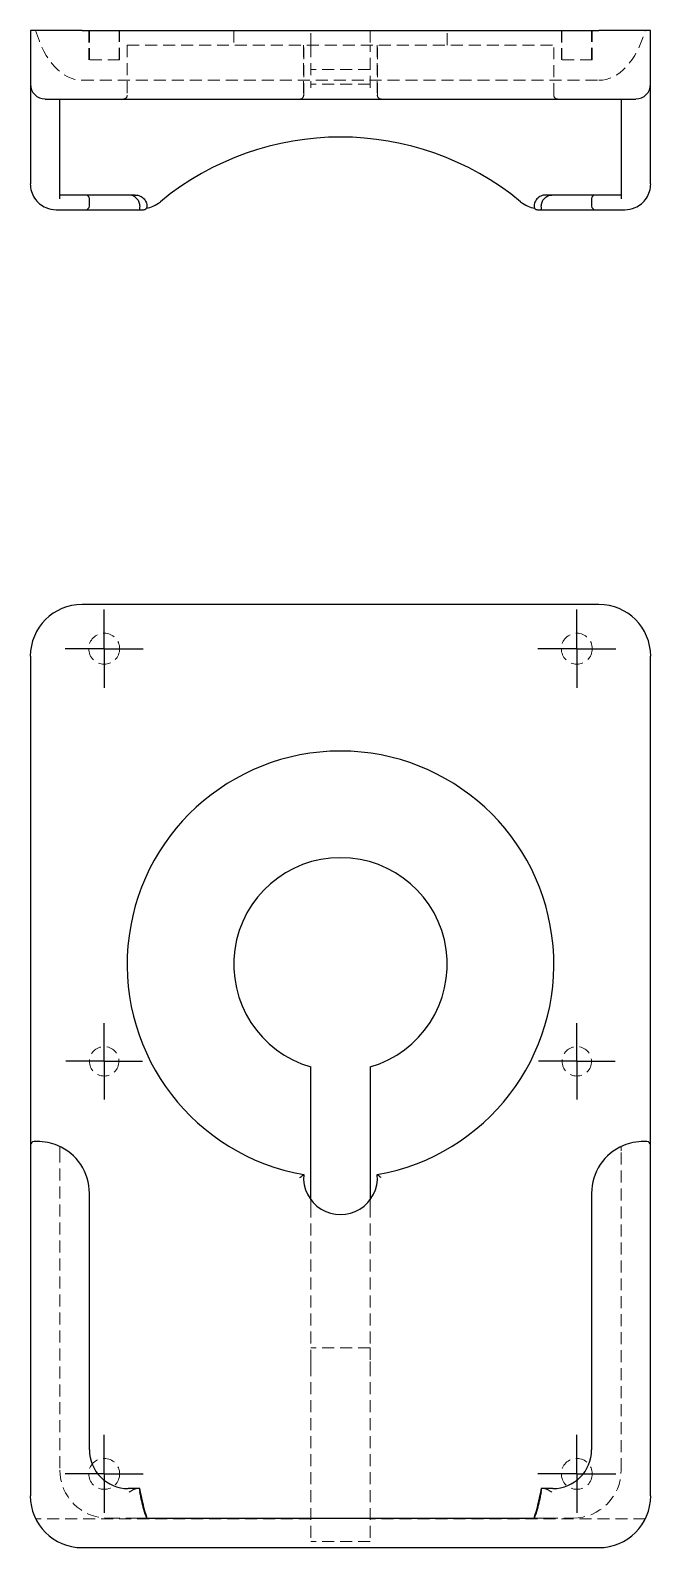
# Model space of a CAD drawing. Header units: millimetres. Extents: x 50 to 233, y 7 to 168.
# Drawn here: x 50.1 to 115.9, y 7 to 167.8 of the extents above.
import ezdxf

# ---------------------------------------------------------------- set-up
doc = ezdxf.new("R2010")
doc.units = ezdxf.units.MM
doc.linetypes.add('HIDDEN', pattern=[1.905, 1.27, -0.635])
doc.layers.add('10', color=7, linetype='Continuous')

# ---------------------------------------------------------------- blocks, each defined once
blk = doc.blocks.new('SW_CENTERMARKSYMBOL_0')
at = {"layer": '10', "color": 0}
for p, q in [((0, 2.5), (0, 4.14)), ((0, 0), (0, 2.5)), ((-2.5, 0), (-4.14, 0)), ((0, 0), (-2.5, 0)), ((0, 0), (0, -2.5)), ((0, 0), (2.5, 0)), ((2.5, 0), (4.14, 0)), ((0, -2.5), (0, -4.14))]:
    blk.add_line(p, q, dxfattribs=at)
blk = doc.blocks.new('SW_CENTERMARKSYMBOL_1')
at = {"layer": '10', "color": 0}
for p, q in [((0, 2.5), (0, 4.14)), ((0, 0), (0, 2.5)), ((-2.5, 0), (-4.14, 0)), ((0, 0), (-2.5, 0)), ((0, 0), (0, -2.5)), ((0, 0), (2.5, 0)), ((2.5, 0), (4.14, 0)), ((0, -2.5), (0, -4.14))]:
    blk.add_line(p, q, dxfattribs=at)
blk = doc.blocks.new('SW_CENTERMARKSYMBOL_2')
at = {"layer": '10', "color": 0}
for p, q in [((0, 2.5), (0, 4.06)), ((0, 0), (0, 2.5)), ((-2.5, 0), (-4.06, 0)), ((0, 0), (-2.5, 0)), ((0, 0), (0, -2.5)), ((0, 0), (2.5, 0)), ((2.5, 0), (4.06, 0)), ((0, -2.5), (0, -4.06))]:
    blk.add_line(p, q, dxfattribs=at)
blk = doc.blocks.new('SW_CENTERMARKSYMBOL_3')
at = {"layer": '10', "color": 0}
for p, q in [((0, 2.5), (0, 4.14)), ((0, 0), (0, 2.5)), ((-2.5, 0), (-4.14, 0)), ((0, 0), (-2.5, 0)), ((0, 0), (0, -2.5)), ((0, 0), (2.5, 0)), ((2.5, 0), (4.14, 0)), ((0, -2.5), (0, -4.14))]:
    blk.add_line(p, q, dxfattribs=at)
blk = doc.blocks.new('SW_CENTERMARKSYMBOL_4')
at = {"layer": '10', "color": 0}
for p, q in [((0, 2.5), (0, 4.14)), ((0, 0), (0, 2.5)), ((-2.5, 0), (-4.14, 0)), ((0, 0), (-2.5, 0)), ((0, 0), (0, -2.5)), ((0, 0), (2.5, 0)), ((2.5, 0), (4.14, 0)), ((0, -2.5), (0, -4.14))]:
    blk.add_line(p, q, dxfattribs=at)
blk = doc.blocks.new('SW_CENTERMARKSYMBOL_5')
at = {"layer": '10', "color": 0}
for p, q in [((0, 2.5), (0, 4.06)), ((0, 0), (0, 2.5)), ((-2.5, 0), (-4.06, 0)), ((0, 0), (-2.5, 0)), ((0, 0), (0, -2.5)), ((0, 0), (2.5, 0)), ((2.5, 0), (4.06, 0)), ((0, -2.5), (0, -4.06))]:
    blk.add_line(p, q, dxfattribs=at)

msp = doc.modelspace()

# ---------------------------------------------------------------- linework, layer by layer
at = {"color": 7, "linetype": 'Continuous', "lineweight": 25}
for p, q in [((50.14, 167.84), (50.14, 162.13)), ((55.61, 167.84), (50.14, 167.84)), ((55.61, 167.84), (110.39, 167.84)), ((115.86, 167.84), (110.39, 167.84)), ((115.86, 162.13), (115.86, 167.84)), ((50.14, 162.13), (50.14, 151.57)), ((115.86, 151.57), (115.86, 162.13)), ((51.7, 160.56), (55.61, 160.56)), ((53.27, 150), (53.27, 160.56)), ((55.61, 160.56), (110.39, 160.56)), ((110.39, 160.56), (114.3, 160.56)), ((112.73, 160.56), (112.73, 150)), ((56, 150.39), (53.27, 150.39)), ((60.5, 150.39), (56, 150.39)), ((56.4, 149.22), (56.4, 150)), ((60.59, 150.39), (60.5, 150.39)), ((61.25, 150.39), (60.59, 150.39)), ((105.41, 150.39), (104.75, 150.39)), ((105.5, 150.39), (105.41, 150.39)), ((110, 150.39), (105.5, 150.39)), ((109.6, 150), (109.6, 149.22)), ((112.73, 150.39), (110, 150.39)), ((52.87, 148.83), (56, 148.83)), ((56, 148.83), (60.5, 148.83)), ((60.5, 148.83), (61.72, 148.83)), ((61.72, 148.83), (62.13, 148.83)), ((103.87, 148.83), (104.28, 148.83)), ((104.28, 148.83), (105.5, 148.83)), ((105.5, 148.83), (110, 148.83)), ((110, 148.83), (113.13, 148.83)), ((110.39, 107), (55.61, 107)), ((50.14, 101.52), (50.14, 49.68)), ((115.86, 49.68), (115.86, 101.52)), ((79.87, 43.89), (79.87, 57.99)), ((86.13, 57.99), (86.13, 43.89)), ((50.92, 50.08), (50.53, 50.08)), ((115.47, 50.08), (115.08, 50.08)), ((50.14, 49.68), (50.14, 12.52)), ((115.86, 12.52), (115.86, 49.68)), ((56.4, 17.41), (56.4, 44.6)), ((109.6, 44.6), (109.6, 17.41)), ((61.72, 13.3), (60.5, 13.3)), ((105.5, 13.3), (104.28, 13.3)), ((63.91, 10.17), (102.09, 10.17)), ((55.61, 7.04), (58.62, 7.04)), ((58.62, 7.04), (107.38, 7.04)), ((107.38, 7.04), (110.39, 7.04))]:
    msp.add_line(p, q, dxfattribs=at)
at = {"color": 7, "linetype": 'HIDDEN', "lineweight": 18}
for p, q in [((56.32, 167.84), (56.32, 164.71)), ((56.4, 167.84), (56.4, 164.71)), ((59.53, 164.71), (59.53, 167.84)), ((59.6, 164.71), (59.6, 167.84)), ((71.69, 167.84), (71.69, 166.28)), ((79.87, 166.28), (79.87, 167.84)), ((86.13, 167.84), (86.13, 166.28)), ((94.31, 166.28), (94.31, 167.84)), ((106.4, 167.84), (106.4, 164.71)), ((106.47, 167.84), (106.47, 164.71)), ((109.6, 164.71), (109.6, 167.84)), ((109.68, 164.71), (109.68, 167.84)), ((60.39, 166.28), (105.61, 166.28)), ((60.39, 166.28), (60.39, 160.96)), ((79.09, 166.28), (79.09, 160.96)), ((79.1, 160.96), (79.1, 166.28)), ((79.87, 166.28), (79.87, 161.74)), ((86.13, 161.74), (86.13, 166.28)), ((86.9, 166.28), (86.9, 160.96)), ((86.91, 160.96), (86.91, 166.28)), ((105.61, 160.96), (105.61, 166.28)), ((59.6, 164.71), (56.32, 164.71)), ((109.68, 164.71), (106.4, 164.71)), ((55.61, 162.56), (110.39, 162.56)), ((86.13, 163.69), (79.87, 163.69)), ((86.13, 162.13), (79.87, 162.13)), ((53.27, 49.11), (53.27, 15.26)), ((112.73, 15.26), (112.73, 49.11)), ((79.87, 43.29), (79.87, 28.21)), ((86.13, 43.29), (86.13, 28.21)), ((86.13, 28.21), (79.87, 28.21)), ((79.87, 26.75), (79.87, 28.21)), ((86.13, 28.21), (86.13, 26.75)), ((79.87, 26.48), (79.87, 26.75)), ((79.87, 26.48), (79.87, 7.7)), ((86.13, 26.75), (86.13, 26.48)), ((86.13, 26.48), (86.13, 7.7)), ((79.87, 10.09), (50.7, 10.09)), ((58.35, 10.17), (61.25, 10.17)), ((115.3, 10.09), (86.13, 10.09)), ((104.75, 10.17), (107.65, 10.17)), ((86.13, 7.7), (79.87, 7.7))]:
    msp.add_line(p, q, dxfattribs=at)
for centre, radius in [((57.96, 102.31), 1.64), ((108.04, 102.31), 1.64), ((57.96, 58.58), 1.56), ((108.04, 58.58), 1.56), ((57.96, 14.86), 1.64), ((108.04, 14.86), 1.64)]:
    msp.add_circle(centre, radius, dxfattribs=at)
at = {"color": 7, "linetype": 'Continuous', "lineweight": 25}
for centre, radius, start, end in [((51.7, 162.13), 1.56, 180, 270), ((114.3, 162.13), 1.56, 270, 0), ((83, 126.53), 30, 50.486, 129.514), ((52.87, 151.57), 2.74, 180, 213.5573), ((113.13, 151.57), 2.74, 326.4427, 0), ((56, 150), 0.391, 0, 90), ((110, 150), 0.391, 90, 180), ((56, 149.22), 0.391, 270, 0), ((110, 149.22), 0.391, 180, 270), ((55.61, 101.52), 5.48, 90, 180), ((110.39, 101.52), 5.48, 0, 90), ((83, 68.85), 22.61, 279.9252, 260.0748), ((83, 68.85), 11.31, 286.0703, 253.9297), ((50.53, 49.68), 0.391, 90, 180), ((115.47, 49.68), 0.391, 0, 90), ((50.92, 44.6), 5.48, 0, 67.3801), ((115.08, 44.6), 5.48, 112.6199, 180), ((83, 46.24), 3.91, 175.0374, 4.9626), ((60.5, 17.41), 4.11, 180, 270), ((105.5, 17.41), 4.11, 270, 0), ((83, 16.82), 21.57, 189.3943, 197.9474), ((83, 16.82), 21.64, 190.4166, 195.3002), ((83, 16.82), 21.57, 342.054, 350.6054), ((83, 16.82), 21.64, 344.6998, 349.5834), ((55.61, 12.52), 5.48, 180, 270), ((110.39, 12.52), 5.48, 270, 0)]:
    msp.add_arc(centre, radius, start, end, dxfattribs=at)
at = {"color": 7, "linetype": 'HIDDEN', "lineweight": 18}
for centre, radius, start, end in [((60, 160.96), 0.391, 270, 0), ((78.7, 160.96), 0.391, 312.9045, 0), ((87.3, 160.96), 0.391, 180, 270), ((106, 160.96), 0.391, 180, 270), ((58.35, 15.26), 5.09, 180, 270), ((107.65, 15.26), 5.09, 270, 0)]:
    msp.add_arc(centre, radius, start, end, dxfattribs=at)
for centre, start_param, end_param in [((55.61, 172.04), 2.029579, 3.141593), ((110.39, 172.04), 3.141593, 4.253606)]:
    msp.add_ellipse(centre, major_axis=(0, 9.49), ratio=0.57735, start_param=start_param, end_param=end_param, dxfattribs=at)
for points, knots in [([(78.7, 160.56), (78.7, 160.56), (78.7, 160.56), (78.74, 160.56), (78.78, 160.57), (78.85, 160.59), (78.89, 160.61), (78.96, 160.66), (79, 160.69), (79.05, 160.77), (79.07, 160.8), (79.1, 160.88), (79.1, 160.92), (79.1, 160.96)], [-0.00041106, -0.00041106, -0.00041106, -0.00041106, 0, 0, 0.01952699, 0.01952699, 0.03854717, 0.03854717, 0.06024642, 0.06024642, 0.07693027, 0.07693027, 0.0916521, 0.0916521, 0.0916521, 0.0916521]), ([(87.3, 160.56), (87.3, 160.56), (87.3, 160.56), (87.26, 160.56), (87.22, 160.57), (87.15, 160.59), (87.11, 160.61), (87.04, 160.66), (87, 160.69), (86.95, 160.77), (86.93, 160.8), (86.9, 160.88), (86.9, 160.92), (86.9, 160.96)], [-0.00040999, -0.00040999, -0.00040999, -0.00040999, 0, 0, 0.01953735, 0.01953735, 0.03857137, 0.03857137, 0.06025545, 0.06025545, 0.07693244, 0.07693244, 0.09165299, 0.09165299, 0.09165299, 0.09165299]), ([(53.27, 49.11), (53.27, 49.22), (53.27, 49.33), (53.27, 49.49), (53.27, 49.55), (53.27, 49.55)], [0, 0, 0, 0, 0.5, 0.5, 1, 1, 1, 1]), ([(112.73, 49.55), (112.73, 49.55), (112.73, 49.49), (112.73, 49.33), (112.73, 49.22), (112.73, 49.11)], [0, 0, 0, 0, 0.5, 0.5, 1, 1, 1, 1]), ([(79.87, 43.29), (79.87, 43.35), (79.87, 43.42), (79.87, 43.55), (79.87, 43.61), (79.87, 43.72), (79.87, 43.78), (79.87, 43.86), (79.87, 43.89), (79.87, 43.89)], [0, 0, 0, 0, 0.25, 0.25, 0.5, 0.5, 0.75, 0.75, 1, 1, 1, 1]), ([(86.13, 43.89), (86.13, 43.89), (86.13, 43.86), (86.13, 43.78), (86.13, 43.72), (86.13, 43.55), (86.13, 43.42), (86.13, 43.29)], [0, 0, 0, 0, 0.25, 0.25, 0.5, 0.5, 1, 1, 1, 1]), ([(61.41, 13.3), (61.3, 13.3), (61.16, 13.24), (60.88, 13.09), (60.74, 13), (60.59, 12.91)], [0, 0, 0, 0, 0.5, 0.5, 1, 1, 1, 1]), ([(104.59, 13.3), (104.7, 13.3), (104.84, 13.24), (105.12, 13.09), (105.26, 13), (105.41, 12.91)], [0, 0, 0, 0, 0.5, 0.5, 1, 1, 1, 1]), ([(61.25, 10.17), (61.39, 10.17), (61.68, 10.17), (62.06, 10.17), (62.33, 10.17), (62.47, 10.17), (62.47, 10.17), (62.46, 10.17)], [0, 0, 0, 0, 0.227749, 0.455642, 0.678827, 0.891823, 1, 1, 1, 1]), ([(104.75, 10.17), (104.61, 10.17), (104.32, 10.17), (103.94, 10.17), (103.67, 10.17), (103.53, 10.17), (103.53, 10.17), (103.54, 10.17)], [0, 0, 0, 0, 0.227736, 0.455616, 0.678787, 0.891771, 1, 1, 1, 1])]:
    msp.add_open_spline(points, degree=3, knots=knots, dxfattribs=at)
at = {"color": 7, "linetype": 'Continuous', "lineweight": 25}
for points, knots in [([(50.59, 150.05), (50.88, 149.61), (51.62, 149), (52.51, 148.83), (52.87, 148.83)], [0, 0, 0, 0, 0.1725173, 0.3019053, 0.3019053, 0.3019053, 0.3019053]), ([(61.41, 150), (61.3, 150.13), (61.16, 150.23), (60.88, 150.36), (60.74, 150.39), (60.59, 150.39)], [0, 0, 0, 0, 0.5, 0.5, 1, 1, 1, 1]), ([(61.25, 150.39), (61.34, 150.39), (61.43, 150.38), (61.6, 150.35), (61.68, 150.32), (61.93, 150.21), (62.07, 150.1), (62.31, 149.84), (62.39, 149.68), (62.49, 149.34), (62.49, 149.16), (62.45, 148.98)], [0, 0, 0, 0, 0.125, 0.125, 0.25, 0.25, 0.5, 0.5, 0.75, 0.75, 1, 1, 1, 1]), ([(61.41, 150), (61.51, 149.89), (61.59, 149.77), (61.69, 149.5), (61.72, 149.36), (61.72, 149.22)], [0, 0, 0, 0, 0.5, 0.5, 1, 1, 1, 1]), ([(104.75, 150.39), (104.66, 150.39), (104.57, 150.38), (104.4, 150.35), (104.32, 150.32), (104.07, 150.21), (103.93, 150.1), (103.69, 149.84), (103.61, 149.68), (103.51, 149.34), (103.51, 149.16), (103.55, 148.98)], [0, 0, 0, 0, 0.125, 0.125, 0.25, 0.25, 0.5, 0.5, 0.75, 0.75, 1, 1, 1, 1]), ([(104.28, 149.22), (104.28, 149.36), (104.31, 149.5), (104.41, 149.77), (104.49, 149.89), (104.59, 150)], [0, 0, 0, 0, 0.5, 0.5, 1, 1, 1, 1]), ([(104.59, 150), (104.7, 150.13), (104.84, 150.23), (105.12, 150.36), (105.26, 150.39), (105.41, 150.39)], [0, 0, 0, 0, 0.5, 0.5, 1, 1, 1, 1]), ([(113.13, 148.83), (113.49, 148.83), (114.38, 149), (115.12, 149.61), (115.41, 150.05)], [0, 0, 0, 0, 0.1293872, 0.3019035, 0.3019035, 0.3019035, 0.3019035]), ([(61.72, 149.22), (61.72, 149.11), (61.71, 149.01), (61.7, 148.87), (61.7, 148.83), (61.72, 148.83)], [0, 0, 0, 0, 0.5, 0.5, 1, 1, 1, 1]), ([(104.28, 148.83), (104.3, 148.83), (104.3, 148.87), (104.29, 149.01), (104.28, 149.11), (104.28, 149.22)], [0, 0, 0, 0, 0.5, 0.5, 1, 1, 1, 1]), ([(53.03, 49.65), (52.69, 49.79), (51.87, 50.04), (51.19, 50.08), (50.92, 50.08)], [0, 0, 0, 0, 0.129388, 0.3019053, 0.3019053, 0.3019053, 0.3019053]), ([(115.08, 50.08), (114.81, 50.08), (114.13, 50.04), (113.31, 49.79), (112.97, 49.65)], [0, 0, 0, 0, 0.1725163, 0.3019035, 0.3019035, 0.3019035, 0.3019035]), ([(78.7, 46.26), (78.7, 46.26), (78.7, 46.26), (78.74, 46.29), (78.78, 46.32), (78.85, 46.38), (78.89, 46.41), (78.96, 46.47), (79, 46.5), (79.05, 46.54), (79.07, 46.56), (79.1, 46.57), (79.1, 46.58), (79.1, 46.58)], [-0.00041106, -0.00041106, -0.00041106, -0.00041106, 0, 0, 0.01952699, 0.01952699, 0.03854717, 0.03854717, 0.06024642, 0.06024642, 0.07693027, 0.07693027, 0.0916521, 0.0916521, 0.0916521, 0.0916521]), ([(87.3, 46.26), (87.3, 46.26), (87.3, 46.26), (87.26, 46.29), (87.22, 46.32), (87.15, 46.38), (87.11, 46.41), (87.04, 46.47), (87, 46.5), (86.95, 46.54), (86.93, 46.56), (86.9, 46.57), (86.9, 46.58), (86.9, 46.58)], [-0.00040999, -0.00040999, -0.00040999, -0.00040999, 0, 0, 0.01953735, 0.01953735, 0.03857137, 0.03857137, 0.06025545, 0.06025545, 0.07693244, 0.07693244, 0.09165299, 0.09165299, 0.09165299, 0.09165299]), ([(61.72, 13.3), (61.72, 13.3), (61.71, 13.26), (61.7, 13.11), (61.7, 13.01), (61.72, 12.91)], [0, 0, 0, 0, 0.5, 0.5, 1, 1, 1, 1]), ([(104.28, 12.91), (104.3, 13.01), (104.3, 13.11), (104.29, 13.26), (104.28, 13.3), (104.28, 13.3)], [0, 0, 0, 0, 0.5, 0.5, 1, 1, 1, 1])]:
    msp.add_open_spline(points, degree=3, knots=knots, dxfattribs=at)
for points in [[(63.14, 149.2), (63.42, 149.32), (63.68, 149.48), (63.91, 149.67)], [(102.09, 149.67), (102.32, 149.48), (102.58, 149.32), (102.86, 149.2)], [(62.13, 148.83), (62.22, 148.83), (62.33, 148.87), (62.45, 148.98)], [(62.45, 148.98), (62.69, 149.03), (62.92, 149.11), (63.14, 149.2)], [(102.86, 149.2), (103.09, 149.11), (103.31, 149.03), (103.55, 148.98)], [(103.55, 148.98), (103.67, 148.87), (103.78, 148.83), (103.87, 148.83)], [(62.13, 11.11), (62.22, 10.78), (62.33, 10.47), (62.45, 10.17)], [(62.45, 10.17), (62.69, 10.17), (62.92, 10.17), (63.14, 10.17)], [(63.14, 10.17), (63.42, 10.17), (63.68, 10.17), (63.91, 10.17)], [(102.09, 10.17), (102.32, 10.17), (102.58, 10.17), (102.86, 10.17)], [(102.86, 10.17), (103.09, 10.17), (103.31, 10.17), (103.55, 10.17)], [(103.55, 10.17), (103.67, 10.47), (103.78, 10.78), (103.87, 11.11)]]:
    msp.add_open_spline(points, degree=3, dxfattribs=at)

# ---------------------------------------------------------------- block references
at = {"layer": '10'}
for name, p in [('SW_CENTERMARKSYMBOL_1', (57.96, 102.31)), ('SW_CENTERMARKSYMBOL_4', (108.04, 102.31)), ('SW_CENTERMARKSYMBOL_5', (57.96, 58.58)), ('SW_CENTERMARKSYMBOL_2', (108.04, 58.58)), ('SW_CENTERMARKSYMBOL_3', (57.96, 14.86)), ('SW_CENTERMARKSYMBOL_0', (108.04, 14.86))]:
    msp.add_blockref(name, p, dxfattribs=at)

doc.saveas('drawing.dxf')
